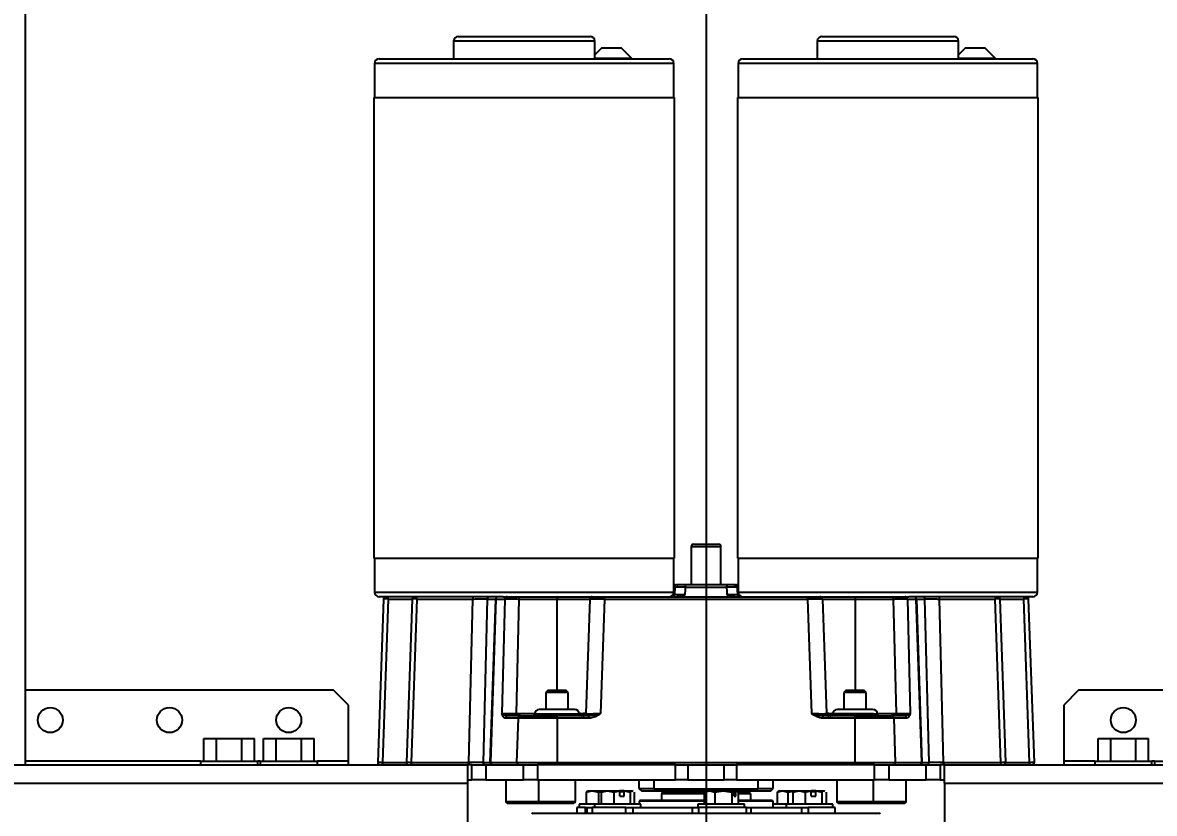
# Model space of a CAD drawing. Header units: inches. Extents: x 0 to 11, y 0 to 8.4.
# Drawn here: x 3.659 to 4.45, y 4.927 to 5.479 of the extents above; entities that cross this region are included whole.
import ezdxf

# ---------------------------------------------------------------- set-up
doc = ezdxf.new("R2010")
doc.units = ezdxf.units.IN
doc.header["$MEASUREMENT"] = 0
doc.header["$PDSIZE"] = -1
doc.layers.add('DIM', color=3, linetype='Continuous')
doc.layers.add('OBJ', color=50, linetype='Continuous')
doc.dimstyles.get("Standard").update_dxf_attribs({"dimtxt": 0.18, "dimasz": 0.18, "dimexe": 0.18, "dimexo": 0.0625, "dimgap": 0.09, "dimtad": 0, "dimtih": 1, "dimtoh": 1, "dimdec": 4, "dimzin": 0, "dimdsep": 46, "dimtxsty": 'Standard', "dimcen": 0.09, "dimadec": 0, "dimazin": 0, "dimtfac": 1, "dimtdec": 4, "dimtofl": 0, "dimtmove": 0, "dimatfit": 3, "dimfxl": 1, "dimtolj": 1, "dimtzin": 0, "dimarcsym": 0})

# ---------------------------------------------------------------- blocks, each defined once
blk = doc.blocks.new('*D1')
at = {"layer": 'Defpoints', "color": 0, "transparency": 16777216}
for p in [(4.13618, 5.72098), (2.24484, 4.59598), (4.13618, 4.59598)]:
    blk.add_point(p, dxfattribs=at)
at = {"layer": 'DIM', "color": 0, "lineweight": -2, "transparency": 16777216}
for p, q in [((4.08618, 5.72098), (2.11984, 5.72098)), ((2.24484, 5.59098), (2.24484, 5.28098)), ((2.24484, 4.72598), (2.24484, 5.03598)), ((4.08618, 4.59598), (2.11984, 4.59598))]:
    blk.add_line(p, q, dxfattribs=at)
at = {"layer": 'DIM', "color": 0, "transparency": 16777216}
for points in [[(2.22317, 5.59098), (2.2665, 5.59098), (2.24484, 5.72098)], [(2.22317, 4.72598), (2.2665, 4.72598), (2.24484, 4.59598)]]:
    blk.add_solid(points, dxfattribs=at)
at = {"layer": 'DIM', "color": 0, "transparency": 16777216, "insert": (2.24484, 5.15848), "char_height": 0.125, "attachment_point": 5}
blk.add_mtext('\\A1;13.50', dxfattribs=at)
blk = doc.blocks.new('*D2')
at = {"layer": 'Defpoints', "color": 0, "transparency": 16777216}
for p in [(4.13618, 5.72098), (2.78993, 4.59598), (2.78993, 4.28252)]:
    blk.add_point(p, dxfattribs=at)
at = {"layer": 'DIM', "color": 0, "lineweight": -2, "transparency": 16777216}
for p, q in [((4.13618, 5.67098), (4.13618, 4.15752)), ((2.78993, 4.54598), (2.78993, 4.15752)), ((2.91993, 4.28252), (3.19472, 4.28252)), ((4.00618, 4.28252), (3.73139, 4.28252))]:
    blk.add_line(p, q, dxfattribs=at)
at = {"layer": 'DIM', "color": 0, "transparency": 16777216}
for points in [[(2.91993, 4.30418), (2.91993, 4.26085), (2.78993, 4.28252)], [(4.00618, 4.30418), (4.00618, 4.26085), (4.13618, 4.28252)]]:
    blk.add_solid(points, dxfattribs=at)
at = {"layer": 'DIM', "color": 0, "transparency": 16777216, "insert": (3.46305, 4.28252), "char_height": 0.125, "attachment_point": 5}
blk.add_mtext('\\A1;16.15', dxfattribs=at)

msp = doc.modelspace()

# ---------------------------------------------------------------- linework, layer by layer
at = {"color": 7, "linetype": 'Continuous', "lineweight": 25}
for p, q in [((3.66023604, 6.48139419), (3.66023604, 4.96056086)), ((3.95976311, 5.46640502), (3.95976311, 5.45406086)), ((4.00909644, 5.46640502), (3.95976311, 5.46640502)), ((3.96304395, 5.46968586), (4.00909644, 5.46968586)), ((4.00909644, 5.46968586), (4.05514894, 5.46968586)), ((4.05842978, 5.46640502), (4.00909644, 5.46640502)), ((4.05842978, 5.45406086), (4.05842978, 5.46640502)), ((4.21392978, 5.46640502), (4.21392978, 5.45406086)), ((4.26326311, 5.46640502), (4.21392978, 5.46640502)), ((4.21721062, 5.46968586), (4.26326311, 5.46968586)), ((4.26326311, 5.46968586), (4.3093156, 5.46968586)), ((4.31259644, 5.46640502), (4.26326311, 5.46640502)), ((4.31259644, 5.45406086), (4.31259644, 5.46640502)), ((4.06319451, 5.46143586), (4.05842978, 5.45667113)), ((4.07709215, 5.46143586), (4.06319451, 5.46143586)), ((4.08430999, 5.45421801), (4.07709215, 5.46143586)), ((4.31736118, 5.46143586), (4.31259644, 5.45667113)), ((4.33125881, 5.46143586), (4.31736118, 5.46143586)), ((4.33847666, 5.45421801), (4.33125881, 5.46143586)), ((3.90451311, 5.45078002), (3.90451311, 5.42706086)), ((4.00909644, 5.45078002), (3.90451311, 5.45078002)), ((3.90779395, 5.45406086), (4.00909644, 5.45406086)), ((4.00909644, 5.45406086), (4.11039894, 5.45406086)), ((4.11367978, 5.45078002), (4.00909644, 5.45078002)), ((4.08430999, 5.45421801), (4.05842978, 5.45421801)), ((4.08430999, 5.45406086), (4.08430999, 5.45421801)), ((4.11367978, 5.42706086), (4.11367978, 5.45078002)), ((4.15867978, 5.45078002), (4.15867978, 5.42706086)), ((4.26326311, 5.45078002), (4.15867978, 5.45078002)), ((4.16196062, 5.45406086), (4.26326311, 5.45406086)), ((4.26326311, 5.45406086), (4.3645656, 5.45406086)), ((4.36784644, 5.45078002), (4.26326311, 5.45078002)), ((4.33847666, 5.45421801), (4.31259644, 5.45421801)), ((4.33847666, 5.45406086), (4.33847666, 5.45421801)), ((4.36784644, 5.42706086), (4.36784644, 5.45078002)), ((3.90409644, 5.42706086), (3.90409644, 5.10506086)), ((3.90409644, 5.42706086), (4.00909644, 5.42706086)), ((4.00909644, 5.42706086), (4.11409644, 5.42706086)), ((4.11409644, 5.10506086), (4.11409644, 5.42706086)), ((4.15826311, 5.42706086), (4.15826311, 5.10506086)), ((4.15826311, 5.42706086), (4.26326311, 5.42706086)), ((4.26326311, 5.42706086), (4.36826311, 5.42706086)), ((4.36826311, 5.10506086), (4.36826311, 5.42706086)), ((4.12576311, 5.11306086), (4.12576311, 5.08639419)), ((4.12576311, 5.11306086), (4.14440754, 5.11306086)), ((4.12742978, 5.11472753), (4.1430911, 5.11472753)), ((4.1430911, 5.11472753), (4.14492978, 5.11472753)), ((4.14440754, 5.11306086), (4.14659644, 5.11306086)), ((4.14659644, 5.08639419), (4.14659644, 5.11306086)), ((3.90409644, 5.10506086), (4.00909644, 5.10506086)), ((3.90451311, 5.10506086), (3.90451311, 5.0813417)), ((4.00909644, 5.10506086), (4.11409644, 5.10506086)), ((4.11367978, 5.0813417), (4.11367978, 5.10506086)), ((4.15826311, 5.10506086), (4.26326311, 5.10506086)), ((4.15867978, 5.10506086), (4.15867978, 5.0813417)), ((4.26326311, 5.10506086), (4.36826311, 5.10506086)), ((4.36784644, 5.0813417), (4.36784644, 5.10506086)), ((4.1147344, 5.08639419), (4.11367978, 5.08639419)), ((4.11588272, 5.08639419), (4.11589778, 5.08639419)), ((3.90451311, 5.0813417), (4.11367978, 5.0813417)), ((4.11322156, 5.07966936), (4.11401732, 5.07966936)), ((4.11367978, 5.08478569), (4.11420669, 5.08478569)), ((4.11427091, 5.08496653), (4.11407387, 5.07966054)), ((4.12020848, 5.07806086), (4.12169453, 5.07972753)), ((4.12185253, 5.08472753), (4.15050702, 5.08472753)), ((4.15066502, 5.07972753), (4.15215108, 5.07806086)), ((4.15828569, 5.07966051), (4.15808864, 5.08496652)), ((4.15815286, 5.08478569), (4.15867978, 5.08478569)), ((4.15834223, 5.07966936), (4.15913799, 5.07966936)), ((4.15867978, 5.0813417), (4.36784644, 5.0813417)), ((3.91070694, 5.07645236), (3.90672015, 4.96228569)), ((3.99436346, 5.07806086), (3.90779395, 5.07806086)), ((3.91403824, 5.07645236), (3.91005145, 4.96228569)), ((3.91403824, 5.07645236), (3.91403824, 5.07806086)), ((3.91403824, 5.07645236), (3.93070694, 5.07645236)), ((3.93070694, 5.07645236), (3.92672015, 4.96228569)), ((3.93403824, 5.07645236), (3.93005145, 4.96228569)), ((3.93403824, 5.07645236), (3.93403824, 5.07806086)), ((3.93403824, 5.07645236), (3.97328716, 5.07645236)), ((3.97036166, 4.96228569), (3.97328716, 5.07645236)), ((3.97328716, 5.07806086), (3.97328716, 5.07645236)), ((3.98321797, 5.07645236), (3.98029247, 4.96228569)), ((3.98321797, 5.07645236), (3.98916913, 5.07645236)), ((3.98536597, 4.96228569), (3.98916913, 5.07645236)), ((3.98922487, 5.07645236), (3.98543236, 4.96228569)), ((3.98922487, 5.07645236), (3.98916913, 5.07645236)), ((3.98922487, 5.07645236), (3.99549113, 5.07645236)), ((3.99549113, 5.07645236), (3.99345699, 4.99633603)), ((3.99436346, 5.07806086), (3.99707562, 5.07806086)), ((4.00539417, 5.07645236), (4.00336002, 4.99633603)), ((4.00539417, 5.07806086), (4.00539417, 5.07645236)), ((4.00539417, 5.07806086), (4.03201311, 5.07806086)), ((4.00539417, 5.07645236), (4.03201311, 5.07645236)), ((4.03201311, 5.07806086), (4.03201311, 5.07645236)), ((4.03201311, 5.07645236), (4.05487361, 5.07645236)), ((4.03201311, 5.01264419), (4.03201311, 5.07645236)), ((4.05487361, 5.07645236), (4.05207588, 4.99633603)), ((4.06528393, 5.07645236), (4.0624862, 4.99633603)), ((4.06528393, 5.07806086), (4.20707562, 5.07806086)), ((4.06528393, 5.07806086), (4.06528393, 5.07645236)), ((4.06528393, 5.07645236), (4.20707562, 5.07645236)), ((4.20707562, 5.07806086), (4.20707562, 5.07645236)), ((4.20707562, 5.07645236), (4.20987335, 4.99633603)), ((4.21748595, 5.07645236), (4.22028367, 4.99633603)), ((4.21748595, 5.07645236), (4.24034644, 5.07645236)), ((4.24034644, 5.07806086), (4.24034644, 5.07645236)), ((4.24034644, 5.07806086), (4.26696538, 5.07806086)), ((4.24034644, 5.07645236), (4.26696538, 5.07645236)), ((4.24034644, 5.07645236), (4.24034644, 5.01264419)), ((4.26696538, 5.07806086), (4.26696538, 5.07645236)), ((4.26696538, 5.07645236), (4.26899953, 4.99633603)), ((4.27528393, 5.07806086), (4.27799609, 5.07806086)), ((4.27686842, 5.07645236), (4.27890256, 4.99633603)), ((4.27686842, 5.07645236), (4.28313468, 5.07645236)), ((4.3645656, 5.07806086), (4.27799609, 5.07806086)), ((4.28692719, 4.96228569), (4.28313468, 5.07645236)), ((4.28319042, 5.07645236), (4.28313468, 5.07645236)), ((4.28319042, 5.07645236), (4.28699358, 4.96228569)), ((4.28319042, 5.07645236), (4.28914158, 5.07645236)), ((4.29206708, 4.96228569), (4.28914158, 5.07645236)), ((4.29907239, 5.07806086), (4.29907239, 5.07645236)), ((4.29907239, 5.07645236), (4.30199789, 4.96228569)), ((4.29907239, 5.07645236), (4.33832131, 5.07645236)), ((4.33832131, 5.07806086), (4.33832131, 5.07645236)), ((4.3423081, 4.96228569), (4.33832131, 5.07645236)), ((4.3456394, 4.96228569), (4.34165261, 5.07645236)), ((4.34165261, 5.07645236), (4.35832131, 5.07645236)), ((4.35832131, 5.07806086), (4.35832131, 5.07645236)), ((4.3623081, 4.96228569), (4.35832131, 5.07645236)), ((4.3656394, 4.96228569), (4.36165261, 5.07645236)), ((3.87576311, 5.01264419), (3.66023604, 5.01264419)), ((3.88617978, 5.00222753), (3.87576311, 5.01264419)), ((4.02584103, 5.01264419), (4.02420061, 5.01100377)), ((4.02420061, 5.01100377), (4.02420061, 4.99925878)), ((4.03982561, 5.01100377), (4.02420062, 5.01100377)), ((4.02584103, 5.01264419), (4.03818519, 5.01264419)), ((4.03982561, 5.01100377), (4.03818519, 5.01264419)), ((4.03982561, 4.99925878), (4.03982561, 5.01100377)), ((4.23417436, 5.01264419), (4.23253394, 5.01100377)), ((4.23253394, 5.01100377), (4.23253394, 4.99925878)), ((4.24815894, 5.01100377), (4.23253395, 5.01100377)), ((4.23417437, 5.01264419), (4.24651852, 5.01264419)), ((4.24815894, 5.01100377), (4.24651852, 5.01264419)), ((4.24815894, 4.99925878), (4.24815894, 5.01100377)), ((4.39659644, 5.01264419), (4.38617978, 5.00222753)), ((4.61212351, 5.01264419), (4.39659644, 5.01264419)), ((3.88617978, 4.96306086), (3.88617978, 5.00222753)), ((4.0443829, 4.99925878), (4.01964332, 4.99925878)), ((4.251059, 4.99925878), (4.22797665, 4.99925878)), ((4.25271623, 4.99925878), (4.251059, 4.99925878)), ((4.38617978, 5.00222753), (4.38617978, 4.96306086)), ((4.00501329, 4.99311903), (3.9958815, 4.99311903)), ((4.00659777, 4.99472753), (3.99746599, 4.99472753)), ((4.00336002, 4.99472753), (4.00336002, 4.99633603)), ((4.00336002, 4.99633603), (4.01640513, 4.99633603)), ((4.00398903, 4.96228569), (4.00501329, 4.99311903)), ((4.03201311, 4.99311903), (4.00501329, 4.99311903)), ((4.02419192, 4.99600357), (4.01638232, 4.99487641)), ((4.01638232, 4.99487641), (4.01638811, 4.99600357)), ((4.02419192, 4.99600357), (4.01638811, 4.99600357)), ((4.03981692, 4.99600357), (4.02419192, 4.99600357)), ((4.03200153, 4.99487641), (4.02419192, 4.99600357)), ((4.03981692, 4.99600357), (4.03200153, 4.99487641)), ((4.05427567, 4.99472753), (4.03201311, 4.99472753)), ((4.03201311, 4.99311903), (4.03201311, 4.99472753)), ((4.03201311, 4.99311903), (4.03201311, 4.96228569)), ((4.05427567, 4.99311903), (4.03201311, 4.99311903)), ((4.04763231, 4.99487641), (4.03981692, 4.99600357)), ((4.04763811, 4.99600357), (4.03981692, 4.99600357)), ((4.04763811, 4.99600357), (4.04763231, 4.99487641)), ((4.04763231, 4.99487641), (4.04763231, 4.99472753)), ((4.0476439, 4.99487641), (4.04763811, 4.99600357)), ((4.0476439, 4.99487641), (4.0476439, 4.99472753)), ((4.05207588, 4.99633603), (4.05061196, 4.99633603)), ((4.05427567, 4.99311903), (4.05427567, 4.99472753)), ((4.21808388, 4.99311903), (4.21808388, 4.99472753)), ((4.24034644, 4.99472753), (4.21808388, 4.99472753)), ((4.24034644, 4.99311903), (4.21808388, 4.99311903)), ((4.22174759, 4.99633603), (4.22028367, 4.99633603)), ((4.22248798, 4.99624201), (4.22174759, 4.99633603)), ((4.23253394, 4.99600357), (4.22472144, 4.99600357)), ((4.23253394, 4.99600357), (4.22472144, 4.99487641)), ((4.22472144, 4.99487641), (4.22472144, 4.99600357)), ((4.22472144, 4.99487641), (4.22472144, 4.99472753)), ((4.25321774, 4.99625357), (4.22548395, 4.99625357)), ((4.24815894, 4.99600357), (4.23253394, 4.99600357)), ((4.24034644, 4.99487641), (4.23253394, 4.99600357)), ((4.24815894, 4.99600357), (4.24034644, 4.99487641)), ((4.24034644, 4.99487641), (4.24034644, 4.99472753)), ((4.24034644, 4.99311903), (4.24034644, 4.99472753)), ((4.24034644, 4.96228569), (4.24034644, 4.99311903)), ((4.26734626, 4.99311903), (4.24034644, 4.99311903)), ((4.25597144, 4.99487641), (4.24815894, 4.99600357)), ((4.25597144, 4.99600357), (4.24815894, 4.99600357)), ((4.25595442, 4.99633603), (4.26899953, 4.99633603)), ((4.25597144, 4.99600357), (4.25597144, 4.99487641)), ((4.27489356, 4.99472753), (4.26576178, 4.99472753)), ((4.26734626, 4.99311903), (4.26837052, 4.96228569)), ((4.27647805, 4.99311903), (4.26734626, 4.99311903)), ((4.26899953, 4.99472753), (4.26899953, 4.99633603)), ((3.78518915, 4.96306086), (3.78518915, 4.97889419)), ((3.78518915, 4.97889419), (3.79401779, 4.97889419)), ((3.79401779, 4.96306086), (3.79401779, 4.97889419)), ((3.79401779, 4.97889419), (3.81167509, 4.97889419)), ((3.81167509, 4.96306086), (3.81167509, 4.97889419)), ((3.81167509, 4.97889419), (3.82050374, 4.97889419)), ((3.82050374, 4.96306086), (3.82050374, 4.97889419)), ((3.82685581, 4.96306086), (3.82685581, 4.97889419)), ((3.82685581, 4.97889419), (3.83568446, 4.97889419)), ((3.83568446, 4.96306086), (3.83568446, 4.97889419)), ((3.83568446, 4.97889419), (3.85334176, 4.97889419)), ((3.85334176, 4.96306086), (3.85334176, 4.97889419)), ((3.85334176, 4.97889419), (3.8621704, 4.97889419)), ((3.8621704, 4.96306086), (3.8621704, 4.97889419)), ((4.41018915, 4.96306086), (4.41018915, 4.97889419)), ((4.41018915, 4.97889419), (4.41901779, 4.97889419)), ((4.41901779, 4.96306086), (4.41901779, 4.97889419)), ((4.41901779, 4.97889419), (4.43667509, 4.97889419)), ((4.43667509, 4.96306086), (4.43667509, 4.97889419)), ((4.43667509, 4.97889419), (4.44550374, 4.97889419)), ((4.44550374, 4.96306086), (4.44550374, 4.97889419)), ((2.96701311, 4.96056086), (3.96951311, 4.96056086)), ((3.78284644, 4.96306086), (3.66023604, 4.96306086)), ((3.78284644, 4.96306086), (3.78284644, 4.96056086)), ((3.78284644, 4.96306086), (3.81284644, 4.96306086)), ((3.81284644, 4.96306086), (3.82284644, 4.96306086)), ((3.82284644, 4.96056086), (3.82284644, 4.96306086)), ((3.82451311, 4.96306086), (3.82284644, 4.96306086)), ((3.82451311, 4.96306086), (3.82451311, 4.96056086)), ((3.82451311, 4.96306086), (3.83451311, 4.96306086)), ((3.83451311, 4.96306086), (3.86451311, 4.96306086)), ((3.86451311, 4.96056086), (3.86451311, 4.96306086)), ((3.88617978, 4.96306086), (3.86451311, 4.96306086)), ((3.88617978, 4.96056086), (3.88617978, 4.96306086)), ((3.91005145, 4.96228569), (3.91005145, 4.96056086)), ((3.91005145, 4.96228569), (3.92672015, 4.96228569)), ((3.93005145, 4.96228569), (3.97036166, 4.96228569)), ((3.93005145, 4.96228569), (3.93005145, 4.96056086)), ((3.96951311, 4.96056086), (3.96951311, 4.94764419)), ((3.97249964, 4.96056086), (3.96951311, 4.96056086)), ((3.97036166, 4.96228569), (3.97036166, 4.96056086)), ((3.97249964, 4.95014419), (3.97249964, 4.96056086)), ((3.97249964, 4.96056086), (3.98234879, 4.96056086)), ((3.98029247, 4.96228569), (3.98536597, 4.96228569)), ((3.98234879, 4.96056086), (3.98234879, 4.95014419)), ((3.98234879, 4.96056086), (4.00850024, 4.96056086)), ((3.98536597, 4.96228569), (3.98543236, 4.96228569)), ((3.98543236, 4.96228569), (4.00398903, 4.96228569)), ((4.00398903, 4.96228569), (4.03201311, 4.96228569)), ((4.00850024, 4.95014419), (4.00850024, 4.96056086)), ((4.00850024, 4.96056086), (4.0183494, 4.96056086)), ((4.0183494, 4.96056086), (4.0183494, 4.95014419)), ((4.11489202, 4.96056086), (4.0183494, 4.96056086)), ((4.03201311, 4.96056086), (4.03201311, 4.96228569)), ((4.03201311, 4.96228569), (4.24034644, 4.96228569)), ((4.11489202, 4.95014419), (4.11489202, 4.96056086)), ((4.11489202, 4.96056086), (4.12234506, 4.96056086)), ((4.12234506, 4.96056086), (4.15001449, 4.96056086)), ((4.12340712, 4.96056086), (4.12340712, 4.95014419)), ((4.14895243, 4.95014419), (4.14895243, 4.96056086)), ((4.15001449, 4.96056086), (4.15746753, 4.96056086)), ((4.15746753, 4.96056086), (4.15746753, 4.95014419)), ((4.25401015, 4.96056086), (4.15746753, 4.96056086)), ((4.24034644, 4.96228569), (4.26837052, 4.96228569)), ((4.24034644, 4.96056086), (4.24034644, 4.96228569)), ((4.25401015, 4.95014419), (4.25401015, 4.96056086)), ((4.25401015, 4.96056086), (4.26385931, 4.96056086)), ((4.26385931, 4.96056086), (4.26385931, 4.95014419)), ((4.26385931, 4.96056086), (4.29001076, 4.96056086)), ((4.26837052, 4.96228569), (4.28692719, 4.96228569)), ((4.28692719, 4.96228569), (4.28699358, 4.96228569)), ((4.28699358, 4.96228569), (4.29206708, 4.96228569)), ((4.29001076, 4.95014419), (4.29001076, 4.96056086)), ((4.29001076, 4.96056086), (4.29985991, 4.96056086)), ((4.29985991, 4.96056086), (4.29985991, 4.95014419)), ((4.30284644, 4.96056086), (4.29985991, 4.96056086)), ((4.30199789, 4.96228569), (4.30199789, 4.96056086)), ((4.30199789, 4.96228569), (4.3423081, 4.96228569)), ((4.30284644, 4.94764419), (4.30284644, 4.96056086)), ((4.30284644, 4.96056086), (5.30534644, 4.96056086)), ((4.3423081, 4.96056086), (4.3423081, 4.96228569)), ((4.3456394, 4.96228569), (4.3623081, 4.96228569)), ((4.3623081, 4.96056086), (4.3623081, 4.96228569)), ((4.38617978, 4.96306086), (4.38617978, 4.96056086)), ((4.40784644, 4.96306086), (4.38617978, 4.96306086)), ((4.40784644, 4.96306086), (4.40784644, 4.96056086)), ((4.40784644, 4.96306086), (4.44784644, 4.96306086)), ((4.44784644, 4.96056086), (4.44784644, 4.96306086)), ((4.44951311, 4.96306086), (4.44784644, 4.96306086)), ((4.44951311, 4.96306086), (4.44951311, 4.96056086)), ((4.44951311, 4.96306086), (4.48951311, 4.96306086)), ((2.96701311, 4.94764419), (3.96951311, 4.94764419)), ((3.96951311, 4.95014419), (3.97249964, 4.95014419)), ((3.96951311, 4.94764419), (3.96951311, 4.89806086)), ((3.98234879, 4.95014419), (3.97249964, 4.95014419)), ((3.98234879, 4.95014419), (4.00850024, 4.95014419)), ((3.99622144, 4.95014419), (3.99622144, 4.93485253)), ((4.0183494, 4.95014419), (4.00850024, 4.95014419)), ((4.0183494, 4.95014419), (4.11489202, 4.95014419)), ((4.01913811, 4.95014419), (4.01913811, 4.93485253)), ((4.04488811, 4.93485253), (4.04488811, 4.95014419)), ((4.08930478, 4.95014419), (4.08930478, 4.94401919)), ((4.08930478, 4.94401919), (4.09097144, 4.94235253)), ((4.08930478, 4.94401919), (4.09972144, 4.94401919)), ((4.09972144, 4.95014419), (4.09972144, 4.94389419)), ((4.09972144, 4.94389419), (4.10055478, 4.94306086)), ((4.09972144, 4.94389419), (4.17135291, 4.94389419)), ((4.12340712, 4.95014419), (4.11489202, 4.95014419)), ((4.12340712, 4.95014419), (4.14895243, 4.95014419)), ((4.15746753, 4.95014419), (4.14895243, 4.95014419)), ((4.15746753, 4.95014419), (4.25401015, 4.95014419)), ((4.17135291, 4.94389419), (4.17263811, 4.94389419)), ((4.17180478, 4.94306086), (4.17263811, 4.94389419)), ((4.17263811, 4.94389419), (4.17263811, 4.95014419)), ((4.17263811, 4.94401919), (4.18305478, 4.94401919)), ((4.18138811, 4.94235253), (4.18305478, 4.94401919)), ((4.18305478, 4.94401919), (4.18305478, 4.95014419)), ((4.22747144, 4.95014419), (4.22747144, 4.93485253)), ((4.25322144, 4.93485253), (4.25322144, 4.95014419)), ((4.26385931, 4.95014419), (4.25401015, 4.95014419)), ((4.26385931, 4.95014419), (4.29001076, 4.95014419)), ((4.27613811, 4.93485253), (4.27613811, 4.95014419)), ((4.29985991, 4.95014419), (4.29001076, 4.95014419)), ((4.29985991, 4.95014419), (4.30284644, 4.95014419)), ((4.30284644, 4.94764419), (4.30284644, 4.89806086)), ((4.30284644, 4.94764419), (5.30534644, 4.94764419)), ((4.05230345, 4.94152632), (4.05666123, 4.94245669)), ((4.05312532, 4.94206841), (4.05230345, 4.94152632)), ((4.05230345, 4.94152632), (4.05230345, 4.93305669)), ((4.05342344, 4.94245669), (4.05666123, 4.94245669)), ((4.05666123, 4.94245669), (4.06101901, 4.94152632)), ((4.05666123, 4.94245669), (4.06404203, 4.94245669)), ((4.06101901, 4.94152632), (4.06325557, 4.94198432)), ((4.06101901, 4.94152632), (4.06101901, 4.93305669)), ((4.06292204, 4.94152632), (4.06727982, 4.94245669)), ((4.06374391, 4.94206841), (4.06292204, 4.94152632)), ((4.06292204, 4.94152632), (4.06292204, 4.93305669)), ((4.06404203, 4.94245669), (4.06727982, 4.94245669)), ((4.06727982, 4.94245669), (4.0716376, 4.94152632)), ((4.06727982, 4.94245669), (4.07576939, 4.94245669)), ((4.0716376, 4.94152632), (4.07580736, 4.9423802)), ((4.0716376, 4.94152632), (4.0716376, 4.93305669)), ((4.07576939, 4.94245669), (4.07580736, 4.9423802)), ((4.07873936, 4.94245669), (4.07576939, 4.94245669)), ((4.07580736, 4.93854003), (4.07580736, 4.9423802)), ((4.07849961, 4.94162336), (4.07580736, 4.94162336)), ((4.07580736, 4.93854003), (4.07900449, 4.93854003)), ((4.07896652, 4.94245669), (4.07873936, 4.94245669)), ((4.07896652, 4.94245669), (4.0845848, 4.94245669)), ((4.07900449, 4.9423802), (4.07896652, 4.94245669)), ((4.07900449, 4.93854003), (4.07900449, 4.9423802)), ((4.07900449, 4.9423802), (4.08317425, 4.94152632)), ((4.08317425, 4.94152632), (4.0845848, 4.94245669)), ((4.08317425, 4.94152632), (4.08317425, 4.93305669)), ((4.0845848, 4.94245669), (4.08517349, 4.94206841)), ((4.0845848, 4.94245669), (4.08487536, 4.94245669)), ((4.08599535, 4.94152632), (4.08599535, 4.93305669)), ((4.09017978, 4.93591503), (4.08934644, 4.93508169)), ((4.09017978, 4.93591503), (4.13488185, 4.93591503)), ((4.09097144, 4.94235253), (4.13620127, 4.94235253)), ((4.17054895, 4.94306086), (4.10055478, 4.94306086)), ((4.10576311, 4.94112336), (4.10492978, 4.94029003)), ((4.10492978, 4.94029003), (4.10492978, 4.93591503)), ((4.13488185, 4.94029003), (4.10492978, 4.94029003)), ((4.10576311, 4.94112336), (4.13538597, 4.94112336)), ((4.11212351, 4.94112336), (4.11212351, 4.94235253)), ((4.12415164, 4.94112336), (4.12415164, 4.94235253)), ((4.13488185, 4.94152632), (4.13856889, 4.94245669)), ((4.1355479, 4.94187272), (4.13488185, 4.94152632)), ((4.13488185, 4.94152632), (4.13488185, 4.93305669)), ((4.1363817, 4.94245669), (4.13550348, 4.94194965)), ((4.1363817, 4.94245669), (4.13856889, 4.94245669)), ((4.13856889, 4.94245669), (4.14225592, 4.94152632)), ((4.13856889, 4.94245669), (4.14821418, 4.94245669)), ((4.14225592, 4.94152632), (4.14821418, 4.94245669)), ((4.14225592, 4.94152632), (4.14225592, 4.93305669)), ((4.14821418, 4.94245669), (4.15417243, 4.94152632)), ((4.14821418, 4.94245669), (4.15568997, 4.94245669)), ((4.15417243, 4.94152632), (4.15581423, 4.9423802)), ((4.15417243, 4.94152632), (4.15417243, 4.93305669)), ((4.15568997, 4.94245669), (4.15581423, 4.9423802)), ((4.1562054, 4.94245669), (4.15568997, 4.94245669)), ((4.15581423, 4.93854003), (4.15581423, 4.9423802)), ((4.15581423, 4.93854003), (4.15707307, 4.93854003)), ((4.15694881, 4.94245669), (4.1562054, 4.94245669)), ((4.15694881, 4.94245669), (4.15721503, 4.94245669)), ((4.15707307, 4.9423802), (4.15694881, 4.94245669)), ((4.15707307, 4.93854003), (4.15707307, 4.9423802)), ((4.15707307, 4.9423802), (4.15804883, 4.94187272)), ((4.15809325, 4.94194965), (4.15721503, 4.94245669)), ((4.15739545, 4.94235253), (4.18138811, 4.94235253)), ((4.15871487, 4.94152632), (4.15871487, 4.93305669)), ((4.15871487, 4.94112336), (4.16659644, 4.94112336)), ((4.16742978, 4.94029003), (4.15871487, 4.94029003)), ((4.15871487, 4.93591503), (4.18217978, 4.93591503)), ((4.16023604, 4.94112336), (4.16023604, 4.94235253)), ((4.16742978, 4.94029003), (4.16659644, 4.94112336)), ((4.16742978, 4.93591503), (4.16742978, 4.94029003)), ((4.17180478, 4.94306086), (4.17054895, 4.94306086)), ((4.18301311, 4.93508169), (4.18217978, 4.93591503)), ((4.18598434, 4.94152632), (4.18967138, 4.94245669)), ((4.18665039, 4.94187272), (4.18598434, 4.94152632)), ((4.18598434, 4.94152632), (4.18598434, 4.93305669)), ((4.18748419, 4.94245669), (4.18660597, 4.94194965)), ((4.18748419, 4.94245669), (4.18967138, 4.94245669)), ((4.18967138, 4.94245669), (4.19335841, 4.94152632)), ((4.18967138, 4.94245669), (4.19810278, 4.94245669)), ((4.19335841, 4.94152632), (4.19722105, 4.94212946)), ((4.19335841, 4.94152632), (4.19335841, 4.93305669)), ((4.19693353, 4.94152632), (4.2012293, 4.94245669)), ((4.19776464, 4.94204278), (4.19693353, 4.94152632)), ((4.19693353, 4.94152632), (4.19693353, 4.93305669)), ((4.19810278, 4.94245669), (4.2012293, 4.94245669)), ((4.2012293, 4.94245669), (4.20552506, 4.94152632)), ((4.2012293, 4.94245669), (4.20967657, 4.94245669)), ((4.20552506, 4.94152632), (4.20971262, 4.9423802)), ((4.20552506, 4.94152632), (4.20552506, 4.93305669)), ((4.20967657, 4.94245669), (4.20971262, 4.9423802)), ((4.21275766, 4.94245669), (4.20967657, 4.94245669)), ((4.20971262, 4.93854003), (4.20971262, 4.9423802)), ((4.21244399, 4.94162336), (4.20971262, 4.94162336)), ((4.20971262, 4.93854003), (4.2129234, 4.93854003)), ((4.21288735, 4.94245669), (4.21267165, 4.94245669)), ((4.21288735, 4.94245669), (4.21860816, 4.94245669)), ((4.2129234, 4.9423802), (4.21288735, 4.94245669)), ((4.2129234, 4.93854003), (4.2129234, 4.9423802)), ((4.2129234, 4.9423802), (4.21711097, 4.94152632)), ((4.21711097, 4.94152632), (4.21860816, 4.94245669)), ((4.21711097, 4.94152632), (4.21711097, 4.93305669)), ((4.21860816, 4.94245669), (4.21927424, 4.94204278)), ((4.21860816, 4.94245669), (4.21893611, 4.94245669)), ((4.22010535, 4.94152632), (4.22010535, 4.93305669)), ((3.99622144, 4.93485253), (4.01913811, 4.93485253)), ((4.01913811, 4.93485253), (4.0448881, 4.93485253)), ((4.04592344, 4.93070669), (4.04592344, 4.92674836)), ((4.05194296, 4.93070669), (4.04592344, 4.93070669)), ((4.04759011, 4.93305669), (4.04759011, 4.93070669)), ((4.0582087, 4.93305669), (4.04759011, 4.93305669)), ((4.05194296, 4.93070669), (4.05284644, 4.93070669)), ((4.05194296, 4.92674836), (4.05194296, 4.93070669)), ((4.05284644, 4.93070669), (4.05284644, 4.92674836)), ((4.05284644, 4.93070669), (4.05654203, 4.93070669)), ((4.05654203, 4.93070669), (4.05654203, 4.92674836)), ((4.08011179, 4.93070669), (4.05654203, 4.93070669)), ((4.0582087, 4.93305669), (4.0582087, 4.93070669)), ((4.07905637, 4.93305669), (4.0582087, 4.93305669)), ((4.0907087, 4.93305669), (4.07905637, 4.93305669)), ((4.08011179, 4.93070669), (4.08495658, 4.93070669)), ((4.08011179, 4.92674836), (4.08011179, 4.93070669)), ((4.08495658, 4.93070669), (4.12682126, 4.93070669)), ((4.08495658, 4.93070669), (4.08495658, 4.92674836)), ((4.08934644, 4.93508169), (4.08934644, 4.93305669)), ((4.13488185, 4.93508169), (4.08934644, 4.93508169)), ((4.0907087, 4.93070669), (4.0907087, 4.93305669)), ((4.12682126, 4.93070669), (4.13086743, 4.93070669)), ((4.12682126, 4.92674836), (4.12682126, 4.93070669)), ((4.13054836, 4.93305669), (4.13054836, 4.93070669)), ((4.16184501, 4.93305669), (4.13054836, 4.93305669)), ((4.1643486, 4.93070669), (4.13086743, 4.93070669)), ((4.13086743, 4.93070669), (4.13086743, 4.92674836)), ((4.18301311, 4.93508169), (4.15871487, 4.93508169)), ((4.16304836, 4.93305669), (4.16184501, 4.93305669)), ((4.16304836, 4.93070669), (4.16304836, 4.93305669)), ((4.1643486, 4.93070669), (4.16749332, 4.93070669)), ((4.1643486, 4.92674836), (4.1643486, 4.93070669)), ((4.16749332, 4.93070669), (4.20321277, 4.93070669)), ((4.16749332, 4.93070669), (4.16749332, 4.92674836)), ((4.18301311, 4.93070669), (4.18301311, 4.93508169)), ((4.19226944, 4.93305669), (4.18301311, 4.93305669)), ((4.19226944, 4.93305669), (4.19226944, 4.93070669)), ((4.21288521, 4.93305669), (4.19226944, 4.93305669)), ((4.20321277, 4.93070669), (4.20765393, 4.93070669)), ((4.20321277, 4.92674836), (4.20321277, 4.93070669)), ((4.22643611, 4.93070669), (4.20765393, 4.93070669)), ((4.20765393, 4.93070669), (4.20765393, 4.92674836)), ((4.22476944, 4.93305669), (4.21288521, 4.93305669)), ((4.22476944, 4.93070669), (4.22476944, 4.93305669)), ((4.22643611, 4.92674836), (4.22643611, 4.93070669)), ((4.22747144, 4.93485253), (4.25322143, 4.93485253)), ((4.25322144, 4.93485253), (4.2761381, 4.93485253)), ((4.01529017, 4.92674836), (4.25706938, 4.92674836))]:
    msp.add_line(p, q, dxfattribs=at)
at = {"color": 7, "linetype": 'Continuous', "lineweight": 25, "flags": 128}
for points in [[(4.11589474, 5.08632442), (4.11605391, 5.08636357), (4.11637193, 5.08639419)], [(4.11420669, 5.08478569), (4.11410068, 5.08192054), (4.11401732, 5.07966936)], [(4.12169453, 5.07972753), (4.12178304, 5.08252752), (4.12185253, 5.08472753)], [(4.15050702, 5.08472753), (4.15059547, 5.08192752), (4.15066502, 5.07972753)], [(4.15834223, 5.07966936), (4.15823615, 5.0825345), (4.15815286, 5.08478569)]]:
    msp.add_lwpolyline(points, dxfattribs=at)
at = {"color": 7, "linetype": 'Continuous', "lineweight": 25}
for centre in [(3.67784644, 4.99181086), (3.76117978, 4.99181086), (3.84451311, 4.99181086), (4.42784644, 4.99181086)]:
    msp.add_circle(centre, 0.00875, dxfattribs=at)
for centre, radius, start, end in [((3.96304395, 5.46640502), 0.00328084, 90, 180), ((4.05514894, 5.46640502), 0.00328084, 0, 90), ((4.21721062, 5.46640502), 0.00328084, 90, 180), ((4.3093156, 5.46640502), 0.00328084, 0, 90), ((3.90779395, 5.45078002), 0.00328084, 90, 180), ((4.11039894, 5.45078002), 0.00328084, 0, 90), ((4.16196062, 5.45078002), 0.00328084, 90, 180), ((4.3645656, 5.45078002), 0.00328084, 0, 90), ((4.12742978, 5.11306086), 0.00166667, 90, 180), ((4.14492978, 5.11306086), 0.00166667, 0, 90), ((4.11587389, 5.08472911), 0.00166817, 123.82567949, 178.05609905), ((4.12038681, 5.08504647), 0.00150002, 347.72391187, 63.95800978), ((4.15197274, 5.08504647), 0.00150002, 116.04199022, 192.27608813), ((4.15649413, 5.0847384), 0.0016558, 39.93231856, 89.96660423), ((3.90779395, 5.0813417), 0.00328084, 180, 270), ((4.11039894, 5.0813417), 0.00328084, 270, 0), ((4.16196062, 5.0813417), 0.00328084, 180, 270), ((4.3645656, 5.0813417), 0.00328084, 270, 0), ((3.91237259, 5.07639419), 0.00166667, 90, 178), ((3.93237259, 5.07639419), 0.00166667, 90, 178), ((3.98484438, 5.07643479), 0.0016265, 91.320166, 179.38121215), ((3.99079553, 5.07643479), 0.0016265, 91.320166, 179.38121215), ((3.99084906, 5.07643709), 0.00162426, 91.40060147, 179.46126866), ((3.99711532, 5.07643709), 0.00162426, 91.40060147, 179.46126866), ((4.05653926, 5.07639419), 0.00166667, 90, 178), ((4.21582029, 5.07639419), 0.00166667, 2, 90), ((4.27524423, 5.07643709), 0.00162426, 0.53873134, 88.59939853), ((4.28151049, 5.07643709), 0.00162426, 0.53873134, 88.59939853), ((4.28156402, 5.07643479), 0.0016265, 0.61878785, 88.679834), ((4.28751517, 5.07643479), 0.0016265, 0.61878785, 88.679834), ((4.33998696, 5.07639419), 0.00166667, 2, 90), ((4.35998696, 5.07639419), 0.00166667, 2, 90), ((4.01964332, 4.99600357), 0.00325521, 90, 180), ((4.0443829, 4.99600357), 0.00325521, 0, 90), ((4.22797665, 4.99600357), 0.00325521, 90, 180), ((4.25271623, 4.99600357), 0.00325521, 0, 90), ((3.99750569, 4.99310376), 0.00162426, 91.40060132, 179.46126426), ((4.00663748, 4.99310376), 0.00162426, 91.40060147, 179.46126866), ((4.04710882, 4.99636369), 0.00177706, 292.96984682, 356.09219765), ((4.04835505, 4.99613191), 0.00152051, 292.53846155, 4.15237628), ((4.0490076, 4.99633076), 0.00160437, 272.15198839, 0.18802598), ((4.05041023, 4.99639419), 0.00166667, 270, 358), ((4.22194932, 4.99639419), 0.00166667, 182.00000152, 270), ((4.22335195, 4.99633076), 0.00160437, 179.81197402, 267.84801161), ((4.2240045, 4.99613191), 0.00152051, 175.84762372, 247.46153845), ((4.22525073, 4.99636369), 0.00177706, 183.90780235, 247.03015318), ((4.26572207, 4.99310376), 0.00162426, 0.53873134, 88.59939853), ((4.27485386, 4.99310376), 0.00162426, 0.53873134, 88.59939853), ((3.9083858, 4.96222753), 0.00166667, 178, 270), ((3.9283858, 4.96222753), 0.00166667, 178, 270), ((3.98192256, 4.96219306), 0.00163272, 176.74746962, 268.55559176), ((3.98699606, 4.96219306), 0.00163272, 176.74746962, 268.55559176), ((3.98706045, 4.96219111), 0.00163083, 176.67518533, 268.46792666), ((4.00561712, 4.96219111), 0.00163083, 176.67518533, 268.46792666), ((4.26674243, 4.96219111), 0.00163083, 271.53207334, 3.32481467), ((4.28529911, 4.96219111), 0.00163083, 271.53207334, 3.32481467), ((4.28536349, 4.96219306), 0.00163272, 271.44440824, 3.25253038), ((4.29043699, 4.96219306), 0.00163272, 271.44440824, 3.25253038), ((4.34397375, 4.96222753), 0.00166667, 270, 2), ((4.36397375, 4.96222753), 0.00166667, 270, 2), ((3.99726311, 4.93485253), 0.00104167, 180, 270), ((4.02017978, 4.93485253), 0.00104167, 180, 270), ((4.04384644, 4.93485253), 0.00104167, 270, 0), ((4.22851311, 4.93485253), 0.00104167, 180, 270), ((4.25217978, 4.93485253), 0.00104167, 270, 0), ((4.27509644, 4.93485253), 0.00104167, 270, 0), ((4.01529017, 4.92591503), 0.00083333, 90, 171.20484618), ((4.25706938, 4.92591503), 0.00083333, 8.79515382, 90)]:
    msp.add_arc(centre, radius, start, end, dxfattribs=at)
for points, knots in [([(4.12104536, 5.08639419), (4.12083639, 5.08639387), (4.1204154, 5.08639322), (4.11946212, 5.08638643), (4.11820059, 5.0863695), (4.11683204, 5.08633737), (4.11582034, 5.08628408), (4.11510272, 5.08623251), (4.11502668, 5.08611232), (4.11498572, 5.08604757)], [0, 0, 0, 0, 0.085426424, 0.172094188, 0.345700398, 0.516752486, 0.679151904, 0.827157694, 1, 1, 1, 1]), ([(4.15131419, 5.08639419), (4.14865457, 5.08639419), (4.14324936, 5.08639419), (4.13487171, 5.08639419), (4.12729152, 5.08639419), (4.12310522, 5.08639419), (4.12104536, 5.08639419)], [0, 0, 0, 0, 0.276023403, 0.560969791, 0.783976581, 1, 1, 1, 1]), ([(4.15804046, 5.08533484), (4.15803433, 5.08535127), (4.15801717, 5.08539723), (4.15798984, 5.08546555), (4.15794196, 5.08557683), (4.15782852, 5.08577939), (4.15754609, 5.08596861), (4.15688555, 5.0861212), (4.1560058, 5.08622106), (4.15514895, 5.08628529), (4.15417147, 5.08633473), (4.15315045, 5.08636912), (4.15215383, 5.08639029), (4.15159196, 5.0863929), (4.15131419, 5.08639419)], [0, 0, 0, 0, 0.005704082, 0.015951278, 0.028718402, 0.064947953, 0.187305772, 0.361647192, 0.462189805, 0.568056021, 0.676490464, 0.785802376, 0.894104669, 1, 1, 1, 1]), ([(4.15649509, 5.08639419), (4.15650043, 5.08639419), (4.15651109, 5.08639419), (4.1562056, 5.08639419), (4.15568129, 5.08639419), (4.15495715, 5.08639419), (4.15409097, 5.08639419), (4.15314872, 5.08639419), (4.15218535, 5.08639419), (4.15160499, 5.08639419), (4.15131419, 5.08639419)], [0, 0, 0, 0, 0.124981501, 0.2497700696, 0.374848831, 0.4998735114, 0.6246105496, 0.749465244, 0.8744630853, 1, 1, 1, 1]), ([(4.15867978, 5.08639419), (4.15849166, 5.08639419), (4.15782399, 5.08639419), (4.15766222, 5.08639419), (4.15754604, 5.08639419)], [0, 0, 0, 0, 0.281752177, 1, 1, 1, 1]), ([(4.11399199, 5.07966563), (4.11396305, 5.07946135), (4.11391852, 5.07914708), (4.11370497, 5.0787728), (4.11348924, 5.07851673), (4.1132274, 5.07831125), (4.11284506, 5.07811117), (4.11255287, 5.07808088), (4.11235973, 5.07806086)], [0, 0, 0, 0, 0.230040466, 0.353894796, 0.481837787, 0.612438858, 0.743828843, 1, 1, 1, 1]), ([(4.11401732, 5.07966936), (4.11400804, 5.07966609), (4.11398946, 5.07965954), (4.11444558, 5.07965588), (4.11522404, 5.07965721), (4.1163007, 5.07966383), (4.11758652, 5.07967512), (4.11898542, 5.07969028), (4.12041044, 5.0797082), (4.12126667, 5.07972109), (4.12169453, 5.07972753)], [0, 0, 0, 0, 0.124848397, 0.249880005, 0.374983316, 0.500050599, 0.624970909, 0.749804458, 0.874976102, 1, 1, 1, 1]), ([(4.12185253, 5.08472753), (4.12142529, 5.08473391), (4.12057143, 5.08474668), (4.11915262, 5.08476446), (4.1177603, 5.08477951), (4.11648111, 5.08479077), (4.11541334, 5.08479738), (4.11463759, 5.08479884), (4.11418234, 5.08479533), (4.11419856, 5.08478891), (4.11420669, 5.08478569)], [0, 0, 0, 0, 0.1249475438, 0.249711831, 0.3747796079, 0.4998040075, 0.6245706954, 0.7494315456, 0.8744489865, 1, 1, 1, 1]), ([(4.12169453, 5.07972753), (4.12070003, 5.07931715), (4.11897254, 5.0786043), (4.11708506, 5.07822275), (4.11628419, 5.07806086)], [0, 0, 0, 0, 0.5756936919, 1, 1, 1, 1]), ([(4.15815286, 5.08478569), (4.15816062, 5.08478889), (4.15817611, 5.08479528), (4.15772502, 5.08479884), (4.15695112, 5.08479741), (4.15588244, 5.0847908), (4.15460423, 5.08477955), (4.15321386, 5.08476454), (4.15179235, 5.08474675), (4.15093607, 5.08473394), (4.15050702, 5.08472753)], [0, 0, 0, 0, 0.12499296, 0.2498029946, 0.374905186, 0.4999465612, 0.6246868284, 0.7495286051, 0.8744990538, 1, 1, 1, 1]), ([(4.15607536, 5.07806086), (4.15527493, 5.0782231), (4.153388, 5.07860556), (4.15166, 5.07931756), (4.15066502, 5.07972753)], [0, 0, 0, 0, 0.4241989495, 1, 1, 1, 1]), ([(4.15066503, 5.07972753), (4.15109236, 5.0797211), (4.15194696, 5.07970823), (4.15337068, 5.07969032), (4.1547695, 5.07967516), (4.1560586, 5.07966382), (4.15712735, 5.0796573), (4.15793061, 5.0796556), (4.15816656, 5.07965887), (4.15828398, 5.07966049)], [0, 0, 0, 0, 0.142991252, 0.285963818, 0.429173749, 0.572413528, 0.715547341, 0.858444539, 1, 1, 1, 1]), ([(4.15817659, 5.08478908), (4.15816696, 5.08487874), (4.15815532, 5.08498702), (4.15810422, 5.08515383), (4.15807872, 5.08522989), (4.15805625, 5.0852931), (4.15804379, 5.08532605), (4.15804046, 5.08533484)], [0, 0, 0, 0, 0.61321485, 0.740561195, 0.854988311, 0.961328259, 1, 1, 1, 1]), ([(4.15828398, 5.07966049), (4.15828533, 5.07966051), (4.15843165, 5.07966179), (4.15838673, 5.0796656), (4.15834223, 5.07966936)], [0, 0, 0, 0, 0.009243294, 1, 1, 1, 1]), ([(4.15999982, 5.07806086), (4.15981413, 5.07807873), (4.1595398, 5.07810513), (4.15914067, 5.07830696), (4.15887097, 5.0785158), (4.15865275, 5.0787737), (4.15843937, 5.07914928), (4.15839566, 5.07946177), (4.15836715, 5.07966567)], [0, 0, 0, 0, 0.275627552, 0.407231458, 0.533060202, 0.655609139, 0.775291739, 1, 1, 1, 1]), ([(3.91403824, 5.07645236), (3.91360184, 5.07645932), (3.91272906, 5.07647322), (3.91162822, 5.07647987), (3.91085782, 5.07647322), (3.91075723, 5.07645932), (3.91070694, 5.07645236)], [0, 0, 0, 0, 0.250009637, 0.5, 0.749990363, 1, 1, 1, 1]), ([(3.93403824, 5.07645236), (3.93360184, 5.07645932), (3.93272906, 5.07647322), (3.93162822, 5.07647987), (3.93085782, 5.07647322), (3.93075723, 5.07645932), (3.93070694, 5.07645236)], [0, 0, 0, 0, 0.2500096372, 0.5000000005, 0.7499903635, 1, 1, 1, 1]), ([(3.97328716, 5.07645236), (3.97440587, 5.07645622), (3.97660512, 5.0764638), (3.979535, 5.07646756), (3.98192816, 5.0764638), (3.9827831, 5.07645622), (3.98321797, 5.07645236)], [0, 0, 0, 0, 0.25433792, 0.499999998, 0.745668425, 1, 1, 1, 1]), ([(3.99549113, 5.07645236), (3.9959314, 5.07645639), (3.99679718, 5.07646431), (3.99918578, 5.07646696), (4.00209994, 5.07646431), (4.0042837, 5.07645639), (4.00539417, 5.07645236)], [0, 0, 0, 0, 0.254262699, 0.499999998, 0.745743689, 1, 1, 1, 1]), ([(3.99707562, 5.07806086), (3.99748215, 5.07806086), (3.99831346, 5.07806086), (4.00055215, 5.07806086), (4.00300019, 5.07806086), (4.00460787, 5.07806086), (4.00539417, 5.07806086)], [0, 0, 0, 0, 0.274427973, 0.561163865, 0.785372765, 1, 1, 1, 1]), ([(4.03201311, 5.07806086), (4.03429033, 5.07806086), (4.03899885, 5.07806086), (4.04566233, 5.07806086), (4.05154866, 5.07806086), (4.05573779, 5.07806086), (4.05627877, 5.07806086), (4.05653926, 5.07806086)], [0, 0, 0, 0, 0.177562356, 0.367139097, 0.563361287, 0.789751882, 1, 1, 1, 1]), ([(4.05487361, 5.07645236), (4.05491589, 5.07645617), (4.05499934, 5.0764637), (4.05584378, 5.07647398), (4.05773665, 5.076478), (4.06056903, 5.07647398), (4.06317396, 5.0764637), (4.06457438, 5.07645617), (4.06528393, 5.07645236)], [0, 0, 0, 0, 0.130425802, 0.257415621, 0.500000035, 0.742589606, 0.869578118, 1, 1, 1, 1]), ([(4.05653926, 5.07806086), (4.05669434, 5.07806086), (4.05701555, 5.07806086), (4.05937639, 5.07806086), (4.06231281, 5.07806086), (4.06431659, 5.07806086), (4.06528393, 5.07806086)], [0, 0, 0, 0, 0.271279056, 0.5618942, 0.788500484, 1, 1, 1, 1]), ([(4.20707562, 5.07806086), (4.20831969, 5.07806086), (4.21089649, 5.07806086), (4.21382463, 5.07806086), (4.21553197, 5.07806086), (4.21572642, 5.07806086), (4.21582029, 5.07806086)], [0, 0, 0, 0, 0.271279056, 0.5618942, 0.788500484, 1, 1, 1, 1]), ([(4.20707562, 5.07645236), (4.20778519, 5.07645617), (4.20918564, 5.0764637), (4.21179057, 5.07647398), (4.21462294, 5.076478), (4.21651579, 5.07647398), (4.21736021, 5.0764637), (4.21744366, 5.07645617), (4.21748595, 5.07645236)], [0, 0, 0, 0, 0.1304258018, 0.2574156211, 0.5000000347, 0.7425896056, 0.869578118, 1, 1, 1, 1]), ([(4.21582029, 5.07806086), (4.2160053, 5.07806086), (4.21638783, 5.07806086), (4.21953794, 5.07806086), (4.22480498, 5.07806086), (4.23204055, 5.07806086), (4.2376469, 5.07806086), (4.24034644, 5.07806086)], [0, 0, 0, 0, 0.177562356, 0.367139097, 0.563361287, 0.789751882, 1, 1, 1, 1]), ([(4.26696538, 5.07806086), (4.26797245, 5.07806086), (4.27003176, 5.07806086), (4.27255471, 5.07806086), (4.27436748, 5.07806086), (4.27498293, 5.07806086), (4.27528393, 5.07806086)], [0, 0, 0, 0, 0.274427973, 0.561163865, 0.785372765, 1, 1, 1, 1]), ([(4.26696538, 5.07645236), (4.26807588, 5.07645639), (4.27025964, 5.07646431), (4.27317382, 5.07646696), (4.27556239, 5.07646431), (4.27642816, 5.07645639), (4.27686842, 5.07645236)], [0, 0, 0, 0, 0.254262699, 0.499999998, 0.745743689, 1, 1, 1, 1]), ([(4.28914158, 5.07645236), (4.28957646, 5.07645622), (4.29043141, 5.0764638), (4.2928246, 5.07646756), (4.29575446, 5.0764638), (4.29795371, 5.07645622), (4.29907239, 5.07645236)], [0, 0, 0, 0, 0.25433792, 0.499999998, 0.745668425, 1, 1, 1, 1]), ([(4.34165261, 5.07645236), (4.34160232, 5.07645931), (4.34150174, 5.07647322), (4.34073134, 5.07647986), (4.33963051, 5.07647322), (4.33875772, 5.07645932), (4.33832131, 5.07645236)], [0, 0, 0, 0, 0.250006412, 0.4999957, 0.749987138, 1, 1, 1, 1]), ([(4.36165261, 5.07645236), (4.36160232, 5.07645932), (4.36150173, 5.07647322), (4.36073133, 5.07647987), (4.35963049, 5.07647322), (4.35875771, 5.07645932), (4.35832131, 5.07645236)], [0, 0, 0, 0, 0.250009637, 0.5, 0.749990363, 1, 1, 1, 1]), ([(3.9958815, 4.99311903), (3.99564325, 4.99319341), (3.99513875, 4.9933509), (3.99432205, 4.99451451), (3.9937822, 4.99565124), (3.99345699, 4.99633603)], [0, 0, 0, 0, 0.262424378, 0.555673798, 1, 1, 1, 1]), ([(3.99345699, 4.99633603), (3.99389702, 4.99633224), (3.99476231, 4.99632478), (3.99715081, 4.99632109), (4.00006536, 4.99632477), (4.00224934, 4.99633223), (4.00336002, 4.99633603)], [0, 0, 0, 0, 0.254269079, 0.500000003, 0.745721173, 1, 1, 1, 1]), ([(3.99746599, 4.99472753), (3.99668336, 4.99487063), (3.99501478, 4.99517572), (3.99399725, 4.99593362), (3.99345699, 4.99633603)], [0, 0, 0, 0, 0.4690405732, 1, 1, 1, 1]), ([(4.00659777, 4.99472753), (4.00783995, 4.99472753), (4.01038032, 4.99472753), (4.01722108, 4.99472753), (4.02470029, 4.99472753), (4.02961154, 4.99472753), (4.03201311, 4.99472753)], [0, 0, 0, 0, 0.27441754, 0.561212369, 0.785435902, 1, 1, 1, 1]), ([(4.04888175, 4.99624258), (4.04870213, 4.99627382), (4.0483807, 4.99632973), (4.0480248, 4.9963341), (4.04786779, 4.99633603)], [0, 0, 0, 0, 0.558824833, 1, 1, 1, 1]), ([(4.04987157, 4.99624201), (4.04969649, 4.9962022), (4.04938444, 4.99613124), (4.04903509, 4.99620861), (4.04888175, 4.99624258)], [0, 0, 0, 0, 0.5610579314, 1, 1, 1, 1]), ([(4.05061196, 4.99633603), (4.05048319, 4.99633277), (4.05025367, 4.99632696), (4.04998813, 4.99626792), (4.04987157, 4.99624201)], [0, 0, 0, 0, 0.561066951, 1, 1, 1, 1]), ([(4.05207588, 4.99633603), (4.0521179, 4.99633244), (4.05220082, 4.99632535), (4.05304449, 4.99631617), (4.05493702, 4.99630924), (4.05776997, 4.99631616), (4.06037555, 4.99632535), (4.06177638, 4.99633244), (4.0624862, 4.99633603)], [0, 0, 0, 0, 0.130443718, 0.257435775, 0.499999937, 0.742554908, 0.869549294, 1, 1, 1, 1]), ([(4.0624862, 4.99633603), (4.0610203, 4.99593365), (4.05825941, 4.99517582), (4.05554762, 4.99487066), (4.05427567, 4.99472753)], [0, 0, 0, 0, 0.530954661, 1, 1, 1, 1]), ([(4.0624862, 4.99633603), (4.06176881, 4.99590033), (4.06032876, 4.99502573), (4.05768082, 4.99362412), (4.05555546, 4.99330886), (4.05427567, 4.99311903)], [0, 0, 0, 0, 0.2831281351, 0.5683370391, 1, 1, 1, 1]), ([(4.20987335, 4.99633603), (4.21058313, 4.99633244), (4.21198391, 4.99632535), (4.2145895, 4.99631617), (4.21742246, 4.99630924), (4.21931502, 4.99631616), (4.22015872, 4.99632535), (4.22024165, 4.99633244), (4.22028367, 4.99633603)], [0, 0, 0, 0, 0.130443718, 0.257435775, 0.499999936, 0.742554794, 0.869549208, 1, 1, 1, 1]), ([(4.21808388, 4.99472753), (4.21681193, 4.99487066), (4.21410014, 4.99517582), (4.21133925, 4.99593365), (4.20987335, 4.99633603)], [0, 0, 0, 0, 0.4690453395, 1, 1, 1, 1]), ([(4.21808388, 4.99311903), (4.21730314, 4.99319342), (4.2156499, 4.99335095), (4.21287566, 4.99451469), (4.21100204, 4.99565131), (4.20987335, 4.99633603)], [0, 0, 0, 0, 0.262410676, 0.555667245, 1, 1, 1, 1]), ([(4.2234778, 4.99624258), (4.22328225, 4.99620253), (4.22293372, 4.99613115), (4.22262395, 4.99620819), (4.22248798, 4.99624201)], [0, 0, 0, 0, 0.561066634, 1, 1, 1, 1]), ([(4.22449176, 4.99633603), (4.22429274, 4.99633277), (4.22393803, 4.99632695), (4.22361819, 4.99626832), (4.2234778, 4.99624258)], [0, 0, 0, 0, 0.561087042, 1, 1, 1, 1]), ([(4.24034644, 4.99472753), (4.24342311, 4.99472753), (4.24971522, 4.99472753), (4.2574235, 4.99472753), (4.26296207, 4.99472753), (4.26484234, 4.99472753), (4.26576178, 4.99472753)], [0, 0, 0, 0, 0.27441754, 0.561212369, 0.785435902, 1, 1, 1, 1]), ([(4.26899953, 4.99633603), (4.27011017, 4.99633224), (4.27229415, 4.99632478), (4.27520866, 4.99632109), (4.2775972, 4.99632477), (4.2784625, 4.99633223), (4.27890256, 4.99633603)], [0, 0, 0, 0, 0.254269079, 0.500000004, 0.745719007, 1, 1, 1, 1]), ([(4.27890256, 4.99633603), (4.2783623, 4.99593362), (4.27734477, 4.99517572), (4.27567619, 4.99487063), (4.27489356, 4.99472753)], [0, 0, 0, 0, 0.530959427, 1, 1, 1, 1]), ([(4.27890256, 4.99633603), (4.27869588, 4.99590028), (4.27828099, 4.99502557), (4.27751116, 4.993624), (4.27686633, 4.99330882), (4.27647805, 4.99311903)], [0, 0, 0, 0, 0.283124853, 0.568330342, 1, 1, 1, 1]), ([(3.90672015, 4.96228569), (3.90677044, 4.96229265), (3.90687103, 4.96230656), (3.90764143, 4.9623132), (3.90874227, 4.96230656), (3.90961505, 4.96229265), (3.91005145, 4.96228569)], [0, 0, 0, 0, 0.250009637, 0.500000001, 0.749990364, 1, 1, 1, 1]), ([(3.92672015, 4.96228569), (3.92677044, 4.96229265), (3.92687103, 4.96230656), (3.92764143, 4.9623132), (3.92874227, 4.96230656), (3.92961505, 4.96229265), (3.93005145, 4.96228569)], [0, 0, 0, 0, 0.250009637, 0.5, 0.749990363, 1, 1, 1, 1]), ([(3.98029247, 4.96228569), (3.97985758, 4.96228955), (3.97900264, 4.96229713), (3.97660945, 4.96230089), (3.97367958, 4.96229713), (3.97148034, 4.96228955), (3.97036166, 4.96228569)], [0, 0, 0, 0, 0.25433792, 0.499999998, 0.745668425, 1, 1, 1, 1]), ([(4.30199789, 4.96228569), (4.30087919, 4.96228955), (4.29867994, 4.96229713), (4.29575006, 4.96230089), (4.29335689, 4.96229713), (4.29250195, 4.96228955), (4.29206708, 4.96228569)], [0, 0, 0, 0, 0.25433792, 0.499999998, 0.745668425, 1, 1, 1, 1]), ([(4.3423081, 4.96228569), (4.34274451, 4.96229265), (4.34361729, 4.96230656), (4.34471813, 4.9623132), (4.34548852, 4.96230656), (4.34558911, 4.96229265), (4.3456394, 4.96228569)], [0, 0, 0, 0, 0.250012862, 0.5000043, 0.749993588, 1, 1, 1, 1]), ([(4.3623081, 4.96228569), (4.3627445, 4.96229265), (4.36361728, 4.96230656), (4.36471812, 4.9623132), (4.36548852, 4.96230656), (4.36558911, 4.96229265), (4.3656394, 4.96228569)], [0, 0, 0, 0, 0.250009636, 0.499999999, 0.749990363, 1, 1, 1, 1]), ([(4.07849961, 4.94162336), (4.07854439, 4.94177883), (4.07862435, 4.94205645), (4.07870422, 4.9423344), (4.07873936, 4.94245669)], [0, 0, 0, 0, 0.560000532, 1, 1, 1, 1]), ([(4.15581423, 4.94204096), (4.15582959, 4.94205726), (4.15596008, 4.94219574), (4.15609041, 4.94233438), (4.1562054, 4.94245669)], [0, 0, 0, 0, 0.117732233, 1, 1, 1, 1]), ([(4.21244399, 4.94162336), (4.21248651, 4.94177883), (4.21256244, 4.94205645), (4.21263828, 4.9423344), (4.21267165, 4.94245669)], [0, 0, 0, 0, 0.560000532, 1, 1, 1, 1]), ([(3.99726312, 4.93381086), (3.99735493, 4.93381086), (3.99756287, 4.93381086), (3.9992943, 4.93381086), (4.00196598, 4.93381086), (4.0052414, 4.93381086), (4.00907904, 4.93381086), (4.01292882, 4.93381086), (4.01617983, 4.93381086), (4.01881203, 4.93381086), (4.01971185, 4.93381086), (4.02017978, 4.93381086)], [0, 0, 0, 0, 0.1012255581, 0.2292668864, 0.3304924445, 0.4421262102, 0.5597985312, 0.6774708523, 0.7891046179, 0.890330176, 1, 1, 1, 1]), ([(4.02017979, 4.93381086), (4.0202716, 4.93381086), (4.02047954, 4.93381086), (4.02221093, 4.93381086), (4.02488276, 4.93381086), (4.02815762, 4.93381086), (4.03199749, 4.93381086), (4.03583901, 4.93381086), (4.03911837, 4.93381086), (4.04179717, 4.93381086), (4.0435372, 4.93381086), (4.04375172, 4.93381086), (4.04384643, 4.93381086)], [0, 0, 0, 0, 0.0904124899, 0.2047762486, 0.2951887385, 0.3948976154, 0.5, 0.6051023846, 0.7048112615, 0.7952237514, 0.9095875101, 1, 1, 1, 1]), ([(4.22851312, 4.93381086), (4.22860493, 4.93381086), (4.22881288, 4.93381086), (4.23054426, 4.93381086), (4.23321609, 4.93381086), (4.23649095, 4.93381086), (4.24033082, 4.93381086), (4.24417235, 4.93381086), (4.24745171, 4.93381086), (4.25013051, 4.93381086), (4.25187054, 4.93381086), (4.25208505, 4.93381086), (4.25217977, 4.93381086)], [0, 0, 0, 0, 0.0904124899, 0.2047762486, 0.2951887385, 0.3948976154, 0.5, 0.6051023846, 0.7048112615, 0.7952237514, 0.9095875101, 1, 1, 1, 1]), ([(4.25217978, 4.93381086), (4.2526421, 4.93381086), (4.25353382, 4.93381086), (4.25615484, 4.93381086), (4.25940109, 4.93381086), (4.26324928, 4.93381086), (4.26708856, 4.93381086), (4.27036848, 4.93381086), (4.27304714, 4.93381086), (4.27478721, 4.93381086), (4.27500172, 4.93381086), (4.27509643, 4.93381086)], [0, 0, 0, 0, 0.109065754, 0.210359991, 0.322069498, 0.439821657, 0.557573817, 0.669283323, 0.770577561, 0.898705763, 1, 1, 1, 1])]:
    msp.add_open_spline(points, degree=3, knots=knots, dxfattribs=at)
at = {"layer": 'OBJ'}
msp.add_circle((4.13617956, 5.72097753), 1.35416667, dxfattribs=at)

# ---------------------------------------------------------------- dimensions: what is measured, and where the dimension line sits
at = {"layer": 'DIM'}
dim = msp.add_linear_dim(base=(2.24483708, 4.59597753), p1=(4.13617956, 5.72097753), p2=(4.13617956, 4.59597753), angle=90, dimstyle='Standard', override={"dimtxt": 0.125, "dimasz": 0.13, "dimexe": 0.125, "dimexo": 0.05, "dimgap": 0.06, "dimdec": 2, "dimlfac": 12, "dimzin": 1, "dimadec": 2, "dimtdec": 2, "dimtzin": 1}, dxfattribs=at)
dim.commit()
dim.dimension.update_dxf_attribs({"geometry": '*D1', "text_midpoint": (2.24483708, 5.15847753)})
dim = msp.add_linear_dim(base=(2.78992978, 4.2825157), p1=(4.13617956, 5.72097753), p2=(2.78992978, 4.59597753), dimstyle='Standard', override={"dimtxt": 0.125, "dimasz": 0.13, "dimexe": 0.125, "dimexo": 0.05, "dimgap": 0.06, "dimdec": 2, "dimlfac": 12, "dimzin": 1, "dimadec": 2, "dimtdec": 2, "dimtzin": 1}, dxfattribs=at)
dim.commit()
dim.dimension.update_dxf_attribs({"geometry": '*D2', "text_midpoint": (3.46305467, 4.2825157)})

doc.saveas('drawing.dxf')
